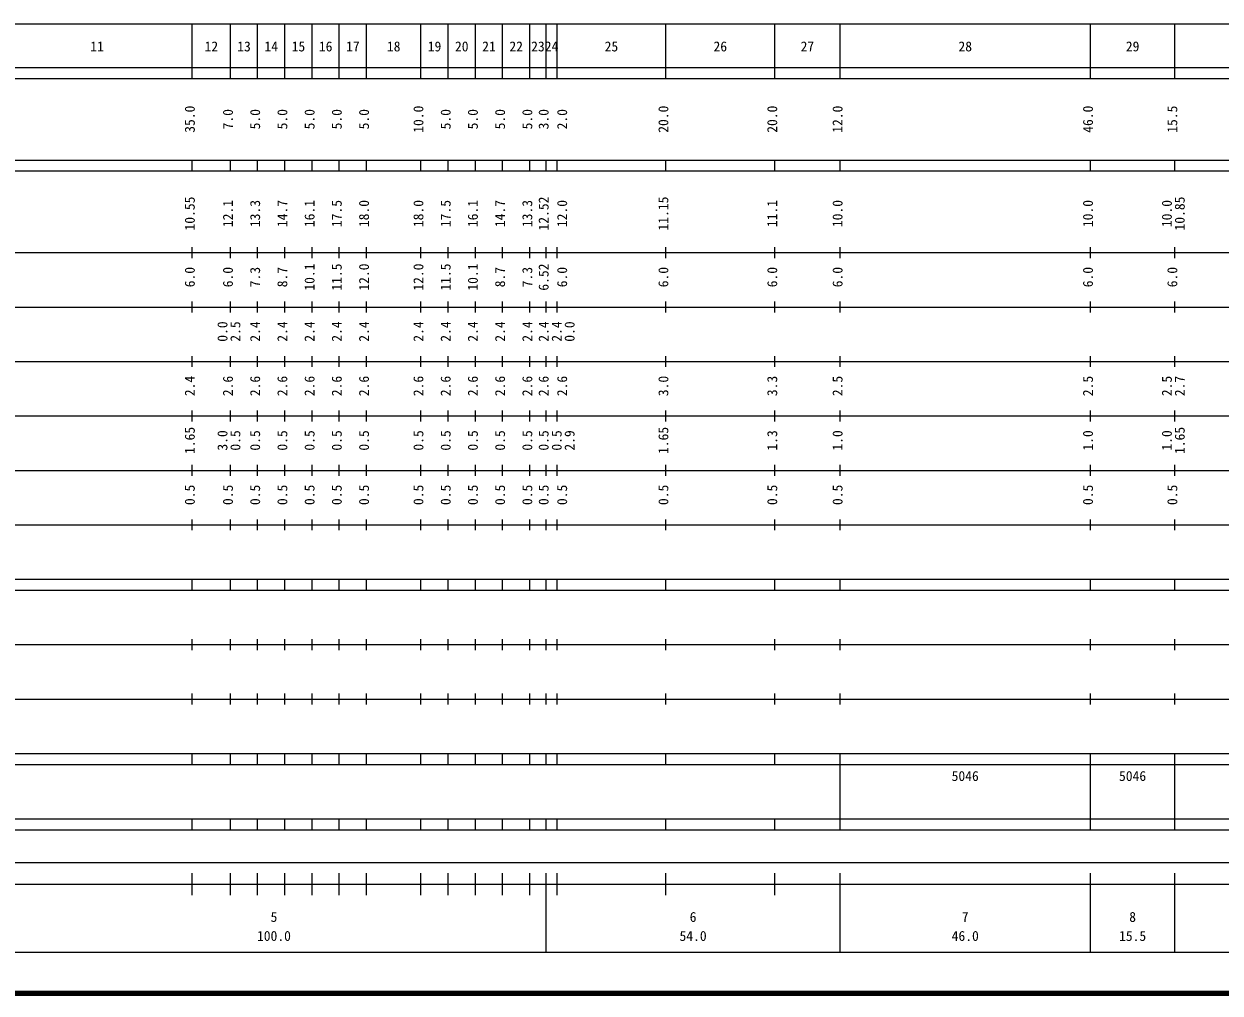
# Model space of a CAD drawing. Units: millimetres on the paper, enlarged 1000 times. Extents: x 40000 to 680000, y 20000 to 380000.
# Drawn here: x 272065 to 491818, y 20000 to 198000 of the extents above; entities that cross this region are included whole.
import ezdxf
from ezdxf.enums import TextEntityAlignment as Align

# ---------------------------------------------------------------- set-up
doc = ezdxf.new("R2010")
doc.units = ezdxf.units.MM
doc.header["$LTSCALE"] = 1000
doc.layers.add('M-TTL', color=2, linetype='Continuous', lineweight=140)
doc.layers.add('M-TTL-BAND', color=7, linetype='Continuous', lineweight=25)
doc.styles.add('ＭＳ ゴシック', font='')
doc.styles.get('ＭＳ ゴシック').set_extended_font_data('MS Gothic')

msp = doc.modelspace()

# ---------------------------------------------------------------- linework, layer by layer
at = {"layer": 'M-TTL'}
msp.add_line((40000, 20000), (680000, 20000), dxfattribs=at)
at = {"layer": 'M-TTL-BAND'}
for p, q in [((68000, 198000), (579000, 198000)), ((303000, 188000), (303000, 198000)), ((310000, 188000), (310000, 198000)), ((315000, 188000), (315000, 198000)), ((320000, 188000), (320000, 198000)), ((325000, 188000), (325000, 198000)), ((330000, 188000), (330000, 198000)), ((335000, 188000), (335000, 198000)), ((345000, 188000), (345000, 198000)), ((350000, 188000), (350000, 198000)), ((355000, 188000), (355000, 198000)), ((360000, 188000), (360000, 198000)), ((365000, 188000), (365000, 198000)), ((368000, 188000), (368000, 198000)), ((370000, 188000), (370000, 198000)), ((390000, 188000), (390000, 198000)), ((410000, 188000), (410000, 198000)), ((422000, 188000), (422000, 198000)), ((468000, 188000), (468000, 198000)), ((483500, 188000), (483500, 198000)), ((40000, 190000), (579000, 190000)), ((40000, 188000), (579000, 188000)), ((40000, 173000), (579000, 173000)), ((303000, 171000), (303000, 173000)), ((310000, 171000), (310000, 173000)), ((315000, 171000), (315000, 173000)), ((320000, 171000), (320000, 173000)), ((325000, 171000), (325000, 173000)), ((330000, 171000), (330000, 173000)), ((335000, 171000), (335000, 173000)), ((345000, 171000), (345000, 173000)), ((350000, 171000), (350000, 173000)), ((355000, 171000), (355000, 173000)), ((360000, 171000), (360000, 173000)), ((365000, 171000), (365000, 173000)), ((368000, 171000), (368000, 173000)), ((370000, 171000), (370000, 173000)), ((390000, 171000), (390000, 173000)), ((410000, 171000), (410000, 173000)), ((422000, 171000), (422000, 173000)), ((468000, 171000), (468000, 173000)), ((483500, 171000), (483500, 173000)), ((40000, 171000), (579000, 171000)), ((303000, 155000), (303000, 157000)), ((310000, 155000), (310000, 157000)), ((315000, 155000), (315000, 157000)), ((320000, 155000), (320000, 157000)), ((325000, 155000), (325000, 157000)), ((330000, 155000), (330000, 157000)), ((335000, 155000), (335000, 157000)), ((345000, 155000), (345000, 157000)), ((350000, 155000), (350000, 157000)), ((355000, 155000), (355000, 157000)), ((360000, 155000), (360000, 157000)), ((365000, 155000), (365000, 157000)), ((368000, 155000), (368000, 157000)), ((370000, 155000), (370000, 157000)), ((390000, 155000), (390000, 157000)), ((410000, 155000), (410000, 157000)), ((422000, 155000), (422000, 157000)), ((468000, 155000), (468000, 157000)), ((483500, 155000), (483500, 157000)), ((40000, 156000), (579000, 156000)), ((46000, 146000), (579000, 146000)), ((303000, 145000), (303000, 147000)), ((310000, 145000), (310000, 147000)), ((315000, 145000), (315000, 147000)), ((320000, 145000), (320000, 147000)), ((325000, 145000), (325000, 147000)), ((330000, 145000), (330000, 147000)), ((335000, 145000), (335000, 147000)), ((345000, 145000), (345000, 147000)), ((350000, 145000), (350000, 147000)), ((355000, 145000), (355000, 147000)), ((360000, 145000), (360000, 147000)), ((365000, 145000), (365000, 147000)), ((368000, 145000), (368000, 147000)), ((370000, 145000), (370000, 147000)), ((390000, 145000), (390000, 147000)), ((410000, 145000), (410000, 147000)), ((422000, 145000), (422000, 147000)), ((468000, 145000), (468000, 147000)), ((483500, 145000), (483500, 147000)), ((303000, 135000), (303000, 137000)), ((310000, 135000), (310000, 137000)), ((315000, 135000), (315000, 137000)), ((320000, 135000), (320000, 137000)), ((325000, 135000), (325000, 137000)), ((330000, 135000), (330000, 137000)), ((335000, 135000), (335000, 137000)), ((345000, 135000), (345000, 137000)), ((350000, 135000), (350000, 137000)), ((355000, 135000), (355000, 137000)), ((360000, 135000), (360000, 137000)), ((365000, 135000), (365000, 137000)), ((368000, 135000), (368000, 137000)), ((370000, 135000), (370000, 137000)), ((390000, 135000), (390000, 137000)), ((410000, 135000), (410000, 137000)), ((422000, 135000), (422000, 137000)), ((468000, 135000), (468000, 137000)), ((483500, 135000), (483500, 137000)), ((52000, 136000), (579000, 136000)), ((46000, 126000), (579000, 126000)), ((303000, 125000), (303000, 127000)), ((310000, 125000), (310000, 127000)), ((315000, 125000), (315000, 127000)), ((320000, 125000), (320000, 127000)), ((325000, 125000), (325000, 127000)), ((330000, 125000), (330000, 127000)), ((335000, 125000), (335000, 127000)), ((345000, 125000), (345000, 127000)), ((350000, 125000), (350000, 127000)), ((355000, 125000), (355000, 127000)), ((360000, 125000), (360000, 127000)), ((365000, 125000), (365000, 127000)), ((368000, 125000), (368000, 127000)), ((370000, 125000), (370000, 127000)), ((390000, 125000), (390000, 127000)), ((410000, 125000), (410000, 127000)), ((422000, 125000), (422000, 127000)), ((468000, 125000), (468000, 127000)), ((483500, 125000), (483500, 127000)), ((303000, 115000), (303000, 117000)), ((310000, 115000), (310000, 117000)), ((315000, 115000), (315000, 117000)), ((320000, 115000), (320000, 117000)), ((325000, 115000), (325000, 117000)), ((330000, 115000), (330000, 117000)), ((335000, 115000), (335000, 117000)), ((345000, 115000), (345000, 117000)), ((350000, 115000), (350000, 117000)), ((355000, 115000), (355000, 117000)), ((360000, 115000), (360000, 117000)), ((365000, 115000), (365000, 117000)), ((368000, 115000), (368000, 117000)), ((370000, 115000), (370000, 117000)), ((390000, 115000), (390000, 117000)), ((410000, 115000), (410000, 117000)), ((422000, 115000), (422000, 117000)), ((468000, 115000), (468000, 117000)), ((483500, 115000), (483500, 117000)), ((52000, 116000), (579000, 116000)), ((46000, 106000), (579000, 106000)), ((303000, 105000), (303000, 107000)), ((310000, 105000), (310000, 107000)), ((315000, 105000), (315000, 107000)), ((320000, 105000), (320000, 107000)), ((325000, 105000), (325000, 107000)), ((330000, 105000), (330000, 107000)), ((335000, 105000), (335000, 107000)), ((345000, 105000), (345000, 107000)), ((350000, 105000), (350000, 107000)), ((355000, 105000), (355000, 107000)), ((360000, 105000), (360000, 107000)), ((365000, 105000), (365000, 107000)), ((368000, 105000), (368000, 107000)), ((370000, 105000), (370000, 107000)), ((390000, 105000), (390000, 107000)), ((410000, 105000), (410000, 107000)), ((422000, 105000), (422000, 107000)), ((468000, 105000), (468000, 107000)), ((483500, 105000), (483500, 107000)), ((40000, 96000), (579000, 96000)), ((303000, 94000), (303000, 96000)), ((310000, 94000), (310000, 96000)), ((315000, 94000), (315000, 96000)), ((320000, 94000), (320000, 96000)), ((325000, 94000), (325000, 96000)), ((330000, 94000), (330000, 96000)), ((335000, 94000), (335000, 96000)), ((345000, 94000), (345000, 96000)), ((350000, 94000), (350000, 96000)), ((355000, 94000), (355000, 96000)), ((360000, 94000), (360000, 96000)), ((365000, 94000), (365000, 96000)), ((368000, 94000), (368000, 96000)), ((370000, 94000), (370000, 96000)), ((390000, 94000), (390000, 96000)), ((410000, 94000), (410000, 96000)), ((422000, 94000), (422000, 96000)), ((468000, 94000), (468000, 96000)), ((483500, 94000), (483500, 96000)), ((40000, 94000), (579000, 94000)), ((49000, 84000), (579000, 84000)), ((303000, 83000), (303000, 85000)), ((310000, 83000), (310000, 85000)), ((315000, 83000), (315000, 85000)), ((320000, 83000), (320000, 85000)), ((325000, 83000), (325000, 85000)), ((330000, 83000), (330000, 85000)), ((335000, 83000), (335000, 85000)), ((345000, 83000), (345000, 85000)), ((350000, 83000), (350000, 85000)), ((355000, 83000), (355000, 85000)), ((360000, 83000), (360000, 85000)), ((365000, 83000), (365000, 85000)), ((368000, 83000), (368000, 85000)), ((370000, 83000), (370000, 85000)), ((390000, 83000), (390000, 85000)), ((410000, 83000), (410000, 85000)), ((422000, 83000), (422000, 85000)), ((468000, 83000), (468000, 85000)), ((483500, 83000), (483500, 85000)), ((303000, 73000), (303000, 75000)), ((310000, 73000), (310000, 75000)), ((315000, 73000), (315000, 75000)), ((320000, 73000), (320000, 75000)), ((325000, 73000), (325000, 75000)), ((330000, 73000), (330000, 75000)), ((335000, 73000), (335000, 75000)), ((345000, 73000), (345000, 75000)), ((350000, 73000), (350000, 75000)), ((355000, 73000), (355000, 75000)), ((360000, 73000), (360000, 75000)), ((365000, 73000), (365000, 75000)), ((368000, 73000), (368000, 75000)), ((370000, 73000), (370000, 75000)), ((390000, 73000), (390000, 75000)), ((410000, 73000), (410000, 75000)), ((422000, 73000), (422000, 75000)), ((468000, 73000), (468000, 75000)), ((483500, 73000), (483500, 75000)), ((40000, 74000), (579000, 74000)), ((40000, 64000), (579000, 64000)), ((303000, 62000), (303000, 64000)), ((310000, 62000), (310000, 64000)), ((315000, 62000), (315000, 64000)), ((320000, 62000), (320000, 64000)), ((325000, 62000), (325000, 64000)), ((330000, 62000), (330000, 64000)), ((335000, 62000), (335000, 64000)), ((345000, 62000), (345000, 64000)), ((350000, 62000), (350000, 64000)), ((355000, 62000), (355000, 64000)), ((360000, 62000), (360000, 64000)), ((365000, 62000), (365000, 64000)), ((368000, 62000), (368000, 64000)), ((370000, 62000), (370000, 64000)), ((390000, 62000), (390000, 64000)), ((410000, 62000), (410000, 64000)), ((422000, 62000), (422000, 64000)), ((468000, 62000), (468000, 64000)), ((483500, 62000), (483500, 64000)), ((40000, 62000), (579000, 62000)), ((422000, 52000), (422000, 62000)), ((468000, 52000), (468000, 62000)), ((468000, 52000), (468000, 62000)), ((483500, 52000), (483500, 62000)), ((40000, 52000), (579000, 52000)), ((303000, 50000), (303000, 52000)), ((310000, 50000), (310000, 52000)), ((315000, 50000), (315000, 52000)), ((320000, 50000), (320000, 52000)), ((325000, 50000), (325000, 52000)), ((330000, 50000), (330000, 52000)), ((335000, 50000), (335000, 52000)), ((345000, 50000), (345000, 52000)), ((350000, 50000), (350000, 52000)), ((355000, 50000), (355000, 52000)), ((360000, 50000), (360000, 52000)), ((365000, 50000), (365000, 52000)), ((368000, 50000), (368000, 52000)), ((370000, 50000), (370000, 52000)), ((390000, 50000), (390000, 52000)), ((410000, 50000), (410000, 52000)), ((422000, 50000), (422000, 52000)), ((468000, 50000), (468000, 52000)), ((483500, 50000), (483500, 52000)), ((40000, 50000), (579000, 50000)), ((71000, 44000), (565000, 44000)), ((303000, 38000), (303000, 42000)), ((310000, 38000), (310000, 42000)), ((315000, 38000), (315000, 42000)), ((320000, 38000), (320000, 42000)), ((325000, 38000), (325000, 42000)), ((330000, 38000), (330000, 42000)), ((335000, 38000), (335000, 42000)), ((345000, 38000), (345000, 42000)), ((350000, 38000), (350000, 42000)), ((355000, 38000), (355000, 42000)), ((360000, 38000), (360000, 42000)), ((365000, 38000), (365000, 42000)), ((368000, 27500), (368000, 42000)), ((370000, 38000), (370000, 42000)), ((390000, 38000), (390000, 42000)), ((410000, 38000), (410000, 42000)), ((422000, 27500), (422000, 42000)), ((468000, 27500), (468000, 42000)), ((483500, 27500), (483500, 42000)), ((40000, 40000), (579000, 40000)), ((68000, 27500), (579000, 27500))]:
    msp.add_line(p, q, dxfattribs=at)

# ---------------------------------------------------------------- texts
at = {"layer": 'M-TTL-BAND', "style": 'ＭＳ ゴシック'}
for s, p in [('11', (285500, 192405)), ('12', (306500, 192405)), ('13', (312500, 192405)), ('14', (317500, 192405)), ('15', (322500, 192405)), ('16', (327500, 192405)), ('17', (332500, 192405)), ('18', (340000, 192405)), ('19', (347500, 192405)), ('20', (352500, 192405)), ('21', (357500, 192405)), ('22', (362500, 192405)), ('23', (366500, 192405)), ('24', (369000, 192405)), ('25', (380000, 192405)), ('26', (400000, 192405)), ('27', (416000, 192405)), ('28', (445000, 192405)), ('29', (475750, 192405)), ('5', (318000, 32523)), ('6', (395000, 32523)), ('7', (445000, 32523)), ('8', (475750, 32523)), ('100.0', (318000, 29033)), ('54.0', (395000, 29033)), ('46.0', (445000, 29033)), ('15.5', (475750, 29033))]:
    msp.add_text(s, height=1833, dxfattribs=at).set_placement(p, align=Align.BOTTOM_CENTER)
for s, p in [('35.0', (304000, 180500)), ('10.0', (346000, 180500)), ('20.0', (391000, 180500)), ('20.0', (411000, 180500)), ('12.0', (423000, 180500)), ('46.0', (469000, 180500)), ('15.5', (484500, 180500)), ('7.0', (311000, 180500)), ('5.0', (316000, 180500)), ('5.0', (321000, 180500)), ('5.0', (326000, 180500)), ('5.0', (331000, 180500)), ('5.0', (336000, 180500)), ('5.0', (351000, 180500)), ('5.0', (356000, 180500)), ('5.0', (361000, 180500)), ('5.0', (366000, 180500)), ('3.0', (369000, 180500)), ('2.0', (372402, 180500)), ('10.55', (304000, 163174)), ('12.1', (311000, 163174)), ('13.3', (316000, 163174)), ('14.7', (321000, 163174)), ('16.1', (326000, 163174)), ('17.5', (331000, 163174)), ('18.0', (336000, 163174)), ('18.0', (346000, 163174)), ('17.5', (351000, 163174)), ('16.1', (356000, 163174)), ('14.7', (361000, 163174)), ('13.3', (366000, 163174)), ('12.52', (369000, 163174)), ('12.0', (372402, 163174)), ('11.15', (391000, 163174)), ('11.1', (411000, 163174)), ('10.0', (423000, 163174)), ('10.0', (469000, 163174)), ('10.0', (483500, 163174)), ('10.85', (485870, 163174)), ('10.1', (326000, 151500)), ('11.5', (331000, 151500)), ('12.0', (336000, 151500)), ('12.0', (346000, 151500)), ('11.5', (351000, 151500)), ('10.1', (356000, 151500)), ('6.52', (369000, 151500)), ('6.0', (304000, 151500)), ('6.0', (311000, 151500)), ('7.3', (316000, 151500)), ('8.7', (321000, 151500)), ('8.7', (361000, 151500)), ('7.3', (366000, 151500)), ('6.0', (372402, 151500)), ('6.0', (391000, 151500)), ('6.0', (411000, 151500)), ('6.0', (423000, 151500)), ('6.0', (469000, 151500)), ('6.0', (484500, 151500)), ('0.0', (310000, 141500)), ('2.5', (312370, 141500)), ('2.4', (316000, 141500)), ('2.4', (321000, 141500)), ('2.4', (326000, 141500)), ('2.4', (331000, 141500)), ('2.4', (336000, 141500)), ('2.4', (346000, 141500)), ('2.4', (351000, 141500)), ('2.4', (356000, 141500)), ('2.4', (361000, 141500)), ('2.4', (366000, 141500)), ('2.4', (369000, 141500)), ('2.4', (371402, 141500)), ('0.0', (373772, 141500)), ('2.4', (304000, 131500)), ('2.6', (311000, 131500)), ('2.6', (316000, 131500)), ('2.6', (321000, 131500)), ('2.6', (326000, 131500)), ('2.6', (331000, 131500)), ('2.6', (336000, 131500)), ('2.6', (346000, 131500)), ('2.6', (351000, 131500)), ('2.6', (356000, 131500)), ('2.6', (361000, 131500)), ('2.6', (366000, 131500)), ('2.6', (369000, 131500)), ('2.6', (372402, 131500)), ('3.0', (391000, 131500)), ('3.3', (411000, 131500)), ('2.5', (423000, 131500)), ('2.5', (469000, 131500)), ('2.5', (483500, 131500)), ('2.7', (485870, 131500)), ('1.65', (304000, 121500)), ('3.0', (310000, 121500)), ('0.5', (312370, 121500)), ('0.5', (316000, 121500)), ('0.5', (321000, 121500)), ('0.5', (326000, 121500)), ('0.5', (331000, 121500)), ('0.5', (336000, 121500)), ('0.5', (346000, 121500)), ('0.5', (351000, 121500)), ('0.5', (356000, 121500)), ('0.5', (361000, 121500)), ('0.5', (366000, 121500)), ('0.5', (369000, 121500)), ('0.5', (371402, 121500)), ('2.9', (373772, 121500)), ('1.65', (391000, 121500)), ('1.3', (411000, 121500)), ('1.0', (423000, 121500)), ('1.0', (469000, 121500)), ('1.0', (483500, 121500)), ('1.65', (485870, 121500)), ('0.5', (304000, 111500)), ('0.5', (311000, 111500)), ('0.5', (316000, 111500)), ('0.5', (321000, 111500)), ('0.5', (326000, 111500)), ('0.5', (331000, 111500)), ('0.5', (336000, 111500)), ('0.5', (346000, 111500)), ('0.5', (351000, 111500)), ('0.5', (356000, 111500)), ('0.5', (361000, 111500)), ('0.5', (366000, 111500)), ('0.5', (369000, 111500)), ('0.5', (372402, 111500)), ('0.5', (391000, 111500)), ('0.5', (411000, 111500)), ('0.5', (423000, 111500)), ('0.5', (469000, 111500)), ('0.5', (484500, 111500))]:
    msp.add_text(s, height=1833, rotation=90, dxfattribs=at).set_placement(p, align=Align.BOTTOM_CENTER)
for p in [(442500, 58405), (473250, 58405)]:
    msp.add_text('5046', height=1833, dxfattribs=at).set_placement(p, align=Align.BOTTOM_LEFT)

doc.saveas('drawing.dxf')
